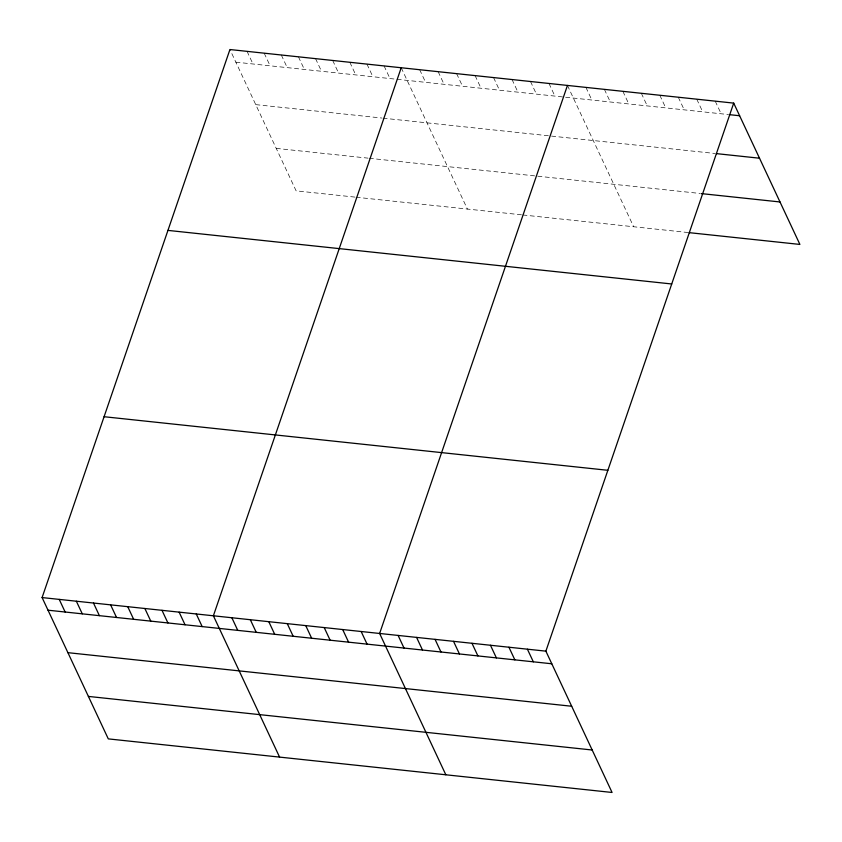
<?xml version="1.0" encoding="UTF-8"?>
<svg xmlns="http://www.w3.org/2000/svg" width="842" height="842" viewBox="0 0 842 842"><rect width="100%" height="100%" fill="white"/><g stroke="black" fill="none" stroke-linecap="round" stroke-linejoin="round"><path stroke-width="0.63" stroke-dasharray="4.21 3.16" d="M235.844 62.161L728.541 114.565M255.736 104.629L381.752 118.027M382.973 118.164L715.184 153.497M276.229 148.381L367.986 158.138M369.217 158.275L699.965 193.45M354.85 197.091L296.121 190.85L229.929 49.531M356.071 197.228L521.587 214.826M522.819 214.963L687.84 232.508M715.237 101.156L721.152 113.786M696.766 99.188L702.681 111.818M678.294 97.219L684.209 109.849M659.812 95.262L665.727 107.892M641.341 93.294L647.256 105.924M622.869 91.325L628.785 103.955M604.398 89.368L610.313 101.998M585.927 87.4L591.842 100.03M567.455 85.431L633.658 226.751M548.984 83.474L554.899 96.104M530.513 81.506L536.428 94.136M512.041 79.537L517.956 92.167M493.57 77.58L499.485 90.21M475.098 75.612L481.014 88.242M456.627 73.643L462.542 86.273M438.156 71.686L444.071 84.316M419.684 69.718L425.599 82.348M401.213 67.749L467.405 209.069M384.078 65.929L389.993 78.559M366.954 64.108L372.869 76.738M349.83 62.287L355.745 74.917M332.695 60.466L338.61 73.096M315.571 58.645L321.486 71.275M298.436 56.824L304.351 69.454M281.312 55.004L287.227 67.634M264.188 53.183L270.103 65.802M247.053 51.362L252.968 63.981"/><path stroke-width="1.26" d="M733.708 103.113L545.879 651.15L612.071 792.469L108.292 738.887L42.1 597.567L229.929 49.531L733.708 103.113L799.9 244.433L689.072 232.645M401.213 67.749L213.384 615.786L279.576 757.095M567.455 85.431L379.626 633.468L445.828 774.777M729.772 114.701L739.623 115.743M716.416 153.623L759.516 158.212M701.197 193.586L780.008 201.964M167.947 230.392L671.727 283.975M104.082 416.716L607.861 470.299M42.1 597.567L545.879 651.15M48.015 610.197L551.794 663.78M67.907 652.666L571.686 706.249M88.399 696.418L592.179 750.001M527.408 649.193L533.323 661.812M508.936 647.224L514.851 659.854M490.465 645.256L496.38 657.886M471.994 643.299L477.909 655.918M453.522 641.33L459.437 653.96M435.051 639.362L440.966 651.992M416.579 637.405L422.495 650.024M398.108 635.436L404.023 648.066M361.155 631.511L367.07 644.13M342.683 629.542L348.599 642.172M324.212 627.574L330.127 640.204M305.741 625.617L311.656 638.236M287.269 623.648L293.184 636.278M268.798 621.68L274.713 634.31M250.327 619.723L256.242 632.342M231.855 617.754L237.77 630.384M196.26 613.965L202.175 626.595M179.125 612.145L185.04 624.775M162.001 610.324L167.916 622.954M144.866 608.503L150.781 621.133M127.742 606.682L133.657 619.302M110.618 604.861L116.533 617.481M93.483 603.04L99.398 615.66M76.359 601.209L82.274 613.839M59.224 599.388L65.139 612.018"/></g></svg>
